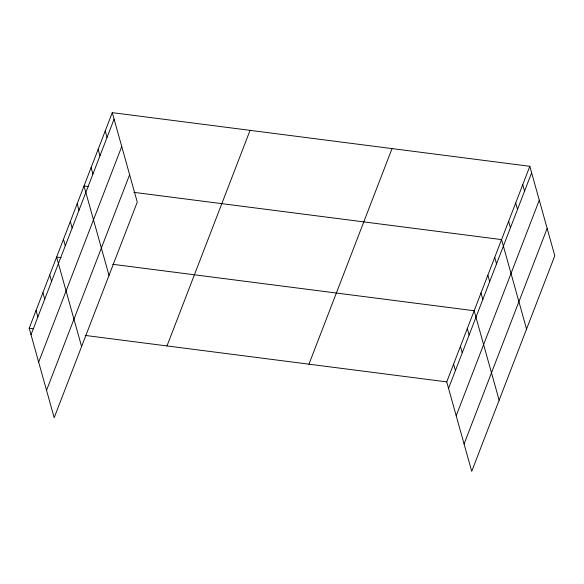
<?xml version="1.0" encoding="UTF-8"?>
<svg xmlns="http://www.w3.org/2000/svg" width="584" height="584" viewBox="0 0 584 584"><rect width="100%" height="100%" fill="white"/><g stroke="black" fill="none" stroke-linecap="round" stroke-linejoin="round"><path stroke-width="0.88" d="M112.281 112.646L137.262 202.115L54.181 417.699L29.2 328.23L112.281 112.646L529.819 166.301L554.8 255.77L471.719 471.354L446.738 381.885L529.819 166.301M31.018 334.727L114.092 119.143M38.661 362.109L121.742 146.518M46.538 390.324L129.619 174.733M166.987 345.94L250.069 130.349M308.951 364.182L392.032 148.591M448.556 388.382L531.63 172.798M456.199 415.764L539.28 200.173M464.076 443.979L547.157 228.388M88.476 186.515L84.03 185.946L109.011 275.414M133.816 192.34L501.576 239.601L526.556 329.069M61.065 257.661L56.619 257.084L81.599 346.56M112.617 264.282L474.157 310.739L499.137 400.215M29.2 328.23L33.646 328.799M85.206 335.428L446.738 381.885M522.76 184.624L524.571 191.121M515.694 202.947L517.512 209.444M508.635 221.27L510.445 227.767M494.721 257.383L496.531 263.88M487.866 275.173L489.677 281.671M481.012 292.956L482.822 299.453M467.302 328.529L469.113 335.026M460.447 346.312L462.265 352.809M453.593 364.102L455.411 370.599M105.215 130.969L107.033 137.466M98.156 149.292L99.973 155.789M91.097 167.615L92.907 174.112M77.176 203.728L78.993 210.225M70.321 221.518L72.139 228.016M63.474 239.301L65.284 245.798M49.764 274.874L51.575 281.371M42.909 292.657L44.72 299.154M36.055 310.447L37.865 316.944"/></g></svg>
